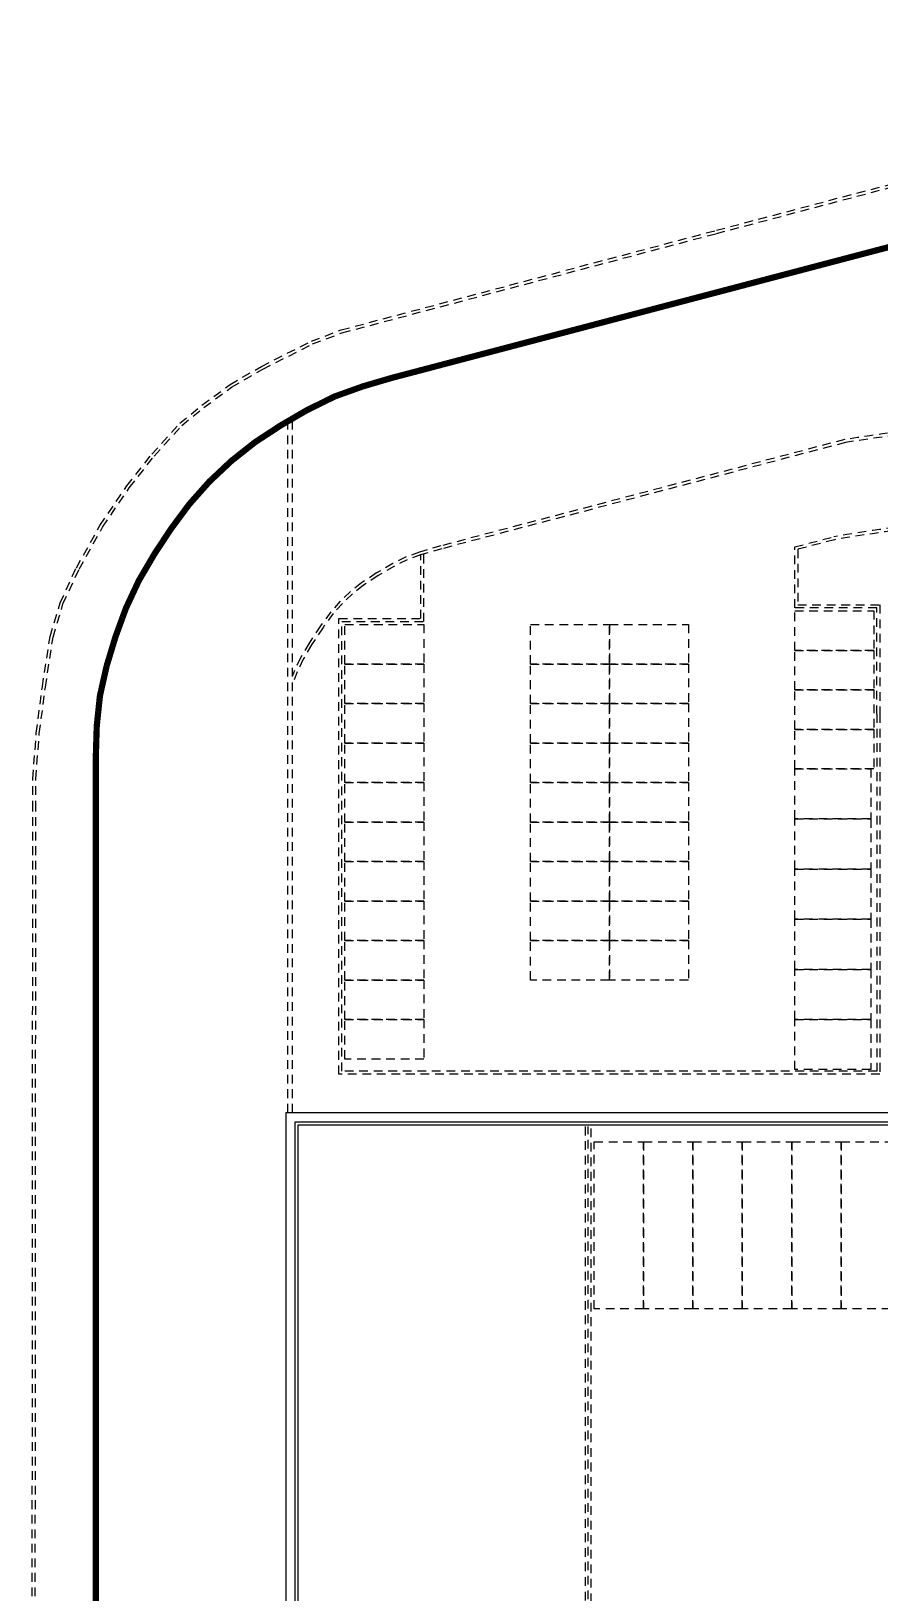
# Model space of a CAD drawing. Header units: millimetres. Extents: x -65167 to 413267, y -17142 to 66587.
# Drawn here: x 392717 to 393812, y 4453 to 6467 of the extents above; entities that cross this region are included whole.
import ezdxf

# ---------------------------------------------------------------- set-up
doc = ezdxf.new("R2010")
doc.units = ezdxf.units.MM
doc.header["$LTSCALE"] = 75
doc.header["$MEASUREMENT"] = 0
doc.linetypes.add('-HID', pattern=[2.5, 1.5, -1])
doc.layers.get('0').update_dxf_attribs({"linetype": 'CONTINUOUS'})
for name, color, linetype in [('ELE2', 3, 'CONTINUOUS'), ('ELE9', 9, 'CONTINUOUS'), ('LAND-2', 4, 'CONTINUOUS'), ('LAND-3', 9, 'CONTINUOUS'), ('트렌치', 9, 'CONTINUOUS')]:
    doc.layers.add(name, color=color, linetype=linetype)

# ---------------------------------------------------------------- blocks, each defined once
blk = doc.blocks.new('weee')
at = {"layer": 'ELE2', "color": 253, "ltscale": 0.1}
for points in [[(-1874.8, 47236.8), (-5072.1, 47236.8), (-5072.1, 48996.4)], [(-1874.8, 47248.5), (-5060.3, 47248.5), (-5060.3, 48996.4), (-5072.1, 48996.4)]]:
    blk.add_lwpolyline(points, dxfattribs=at)
at = {"layer": 'ELE9', "color": 253, "linetype": '-HID', "ltscale": 0.1}
for points in [[(-5463.2, 46910.1), (-5502.9, 46910.1), (-5561.7, 46914.6), (-5621.4, 46922.4), (-5686.2, 46932.3), (-5729.6, 46945.3), (-5775, 46966.3), (-5829.6, 46996.7), (-5880.5, 47031.4), (-5921.6, 47063.7), (-5961.5, 47099.7), (-5984.9, 47128.3), (-6011.3, 47164.5), (-6034.8, 47204.9), (-6067.4, 47269.5), (-6081.8, 47307.7), (-6210.4, 47792), (-6467.2, 48762.2)], [(-5463.1, 46914), (-5502.7, 46914), (-5561.3, 46918.5), (-5620.9, 46926.3), (-5685.4, 46936.2), (-5728.3, 46949), (-5773.2, 46969.8), (-5827.5, 47000.1), (-5878.2, 47034.6), (-5919.1, 47066.7), (-5958.7, 47102.4), (-5981.8, 47130.7), (-6008, 47166.6), (-6031.3, 47206.8), (-6063.8, 47271.1), (-6078.1, 47308.9), (-6206.3, 47792), (-6465.5, 48771)], [(-5586.1, 47998.7), (-5125.5, 47998.7), (-5125.5, 47308.8), (-5705.7, 47308.8), (-5705.7, 47414.7), (-5792.8, 47414.7)], [(-5586.1, 48002.7), (-5121.6, 48002.7), (-5121.6, 47304.9), (-5709.6, 47304.9), (-5709.6, 47410.7), (-5791.6, 47410.7)], [(-5940.4, 47957.4), (-5803.3, 47436.6), (-5795.2, 47409.1), (-5788.9, 47391.6), (-5780.6, 47374.7), (-5768.3, 47353.6), (-5755.6, 47334.3), (-5744.3, 47319.9), (-5731.8, 47306.7), (-5718.3, 47294.7), (-5700.3, 47281.3), (-5677.8, 47266.5), (-5658.9, 47255.4), (-5642.3, 47247.6), (-5635.4, 47245.1)], [(-5936.6, 47958.4), (-5799.5, 47437.7), (-5791.5, 47410.3), (-5785.3, 47393.1), (-5777.2, 47376.6), (-5764.9, 47355.7), (-5752.4, 47336.5), (-5741.4, 47322.5), (-5729.1, 47309.5), (-5715.8, 47297.7), (-5698, 47284.5), (-5675.7, 47269.8), (-5657, 47258.9), (-5640.8, 47251.2), (-5624.1, 47245.1)], [(-5072.1, 47245.1), (-5966.9, 47245.1)], [(-5072.1, 47239.2), (-5963.5, 47239.2)]]:
    blk.add_lwpolyline(points, dxfattribs=at)
for points in [[(-5940.4, 47957.6, -0.017012), (-5971.9, 48217.7, -0.017012)], [(-5936.6, 47958.4, -0.016514), (-5967.3, 48210.6, -0.016514)], [(-5586.1, 47998.7), (-5723.3, 47998.7), (-5723.3, 47892.9), (-5801.8, 47892.9), (-5815.1, 47943.3, -0.009125), (-5834.8, 48078.1, -0.009125)], [(-5830.4, 48075.3, 0.008891), (-5811.2, 47944.2), (-5798.8, 47896.8), (-5727.2, 47896.8), (-5727.2, 48002.7), (-5586.1, 48002.7)]]:
    blk.add_lwpolyline(points, format="xyb", dxfattribs=at)
for points in [[(-5034.4, 47952.7), (-5034.4, 48016.4), (-4818.8, 48016.4), (-4818.8, 47952.7)], [(-5719.4, 47994.8), (-5668.4, 47994.8), (-5668.4, 47892.9), (-5719.4, 47892.9)], [(-5668.4, 47994.8), (-5617.5, 47994.8), (-5617.5, 47892.9), (-5668.4, 47892.9)], [(-5617.5, 47994.8), (-5566.5, 47994.8), (-5566.5, 47892.9), (-5617.5, 47892.9)], [(-5566.5, 47994.8), (-5515.5, 47994.8), (-5515.5, 47892.9), (-5566.5, 47892.9)], [(-5515.5, 47990.9), (-5450.9, 47990.9), (-5450.9, 47892.9), (-5515.5, 47892.9)], [(-5450.9, 47990.9), (-5386.2, 47990.9), (-5386.2, 47892.9), (-5450.9, 47892.9)], [(-5386.2, 47990.9), (-5321.5, 47990.9), (-5321.5, 47892.9), (-5386.2, 47892.9)], [(-5321.5, 47990.9), (-5256.8, 47990.9), (-5256.8, 47892.9), (-5321.5, 47892.9)], [(-5256.8, 47990.9), (-5192.1, 47990.9), (-5192.1, 47892.9), (-5256.8, 47892.9)], [(-5192.1, 47990.9), (-5127.5, 47990.9), (-5127.5, 47892.9), (-5192.1, 47892.9)], [(-5034.4, 47889), (-5034.4, 47952.7), (-4818.8, 47952.7), (-4818.8, 47889)], [(-5034.4, 47825.3), (-5034.4, 47889), (-4818.8, 47889), (-4818.8, 47825.3)], [(-5034.4, 47761.6), (-5034.4, 47825.3), (-4818.8, 47825.3), (-4818.8, 47761.6)], [(-5701.7, 47755.7), (-5650.8, 47755.7), (-5650.8, 47653.8), (-5701.7, 47653.8)], [(-5650.8, 47755.7), (-5599.8, 47755.7), (-5599.8, 47653.8), (-5650.8, 47653.8)], [(-5599.8, 47755.7), (-5548.9, 47755.7), (-5548.9, 47653.8), (-5599.8, 47653.8)], [(-5548.9, 47755.7), (-5497.9, 47755.7), (-5497.9, 47653.8), (-5548.9, 47653.8)], [(-5497.9, 47755.7), (-5446.9, 47755.7), (-5446.9, 47653.8), (-5497.9, 47653.8)], [(-5446.9, 47755.7), (-5396, 47755.7), (-5396, 47653.8), (-5446.9, 47653.8)], [(-5396, 47755.7), (-5345, 47755.7), (-5345, 47653.8), (-5396, 47653.8)], [(-5345, 47755.7), (-5294.1, 47755.7), (-5294.1, 47653.8), (-5345, 47653.8)], [(-5294.1, 47755.7), (-5243.1, 47755.7), (-5243.1, 47653.8), (-5294.1, 47653.8)], [(-5034.4, 47697.9), (-5034.4, 47761.6), (-4818.8, 47761.6), (-4818.8, 47697.9)], [(-5034.4, 47634.2), (-5034.4, 47697.9), (-4818.8, 47697.9), (-4818.8, 47634.2)], [(-5701.7, 47653.8), (-5650.8, 47653.8), (-5650.8, 47551.9), (-5701.7, 47551.9)], [(-5650.8, 47653.8), (-5599.8, 47653.8), (-5599.8, 47551.9), (-5650.8, 47551.9)], [(-5599.8, 47653.8), (-5548.9, 47653.8), (-5548.9, 47551.9), (-5599.8, 47551.9)], [(-5548.9, 47653.8), (-5497.9, 47653.8), (-5497.9, 47551.9), (-5548.9, 47551.9)], [(-5497.9, 47653.8), (-5446.9, 47653.8), (-5446.9, 47551.9), (-5497.9, 47551.9)], [(-5446.9, 47653.8), (-5396, 47653.8), (-5396, 47551.9), (-5446.9, 47551.9)], [(-5396, 47653.8), (-5345, 47653.8), (-5345, 47551.9), (-5396, 47551.9)], [(-5345, 47653.8), (-5294.1, 47653.8), (-5294.1, 47551.9), (-5345, 47551.9)], [(-5294.1, 47653.8), (-5243.1, 47653.8), (-5243.1, 47551.9), (-5294.1, 47551.9)], [(-5701.7, 47414.7), (-5650.8, 47414.7), (-5650.8, 47312.7), (-5701.7, 47312.7)], [(-5650.8, 47414.7), (-5599.8, 47414.7), (-5599.8, 47312.7), (-5650.8, 47312.7)], [(-5599.8, 47414.7), (-5548.9, 47414.7), (-5548.9, 47312.7), (-5599.8, 47312.7)], [(-5548.9, 47414.7), (-5497.9, 47414.7), (-5497.9, 47312.7), (-5548.9, 47312.7)], [(-5497.9, 47414.7), (-5446.9, 47414.7), (-5446.9, 47312.7), (-5497.9, 47312.7)], [(-5446.9, 47414.7), (-5396, 47414.7), (-5396, 47312.7), (-5446.9, 47312.7)], [(-5396, 47414.7), (-5345, 47414.7), (-5345, 47312.7), (-5396, 47312.7)], [(-5345, 47414.7), (-5294.1, 47414.7), (-5294.1, 47312.7), (-5345, 47312.7)], [(-5294.1, 47414.7), (-5243.1, 47414.7), (-5243.1, 47312.7), (-5294.1, 47312.7)], [(-5243.1, 47414.7), (-5192.1, 47414.7), (-5192.1, 47312.7), (-5243.1, 47312.7)], [(-5192.1, 47414.7), (-5141.2, 47414.7), (-5141.2, 47312.7), (-5192.1, 47312.7)]]:
    blk.add_lwpolyline(points, close=True, dxfattribs=at)
at = {"layer": 'LAND-2', "color": 253, "linetype": '-HID', "ltscale": 0.1}
for points in [[(-5054, 47622.4), (-2329.6, 47622.4), (-2329.6, 47303.9), (-1914, 47303.9), (-1914, 47622.4), (-1663.2, 47622.4), (-1663.2, 48459.3), (-1688.2, 48459.3)], [(-2325.6, 47626.3), (-5054, 47626.3)]]:
    blk.add_lwpolyline(points, dxfattribs=at)
at = {"layer": 'LAND-3', "color": 253, "ltscale": 0.1, "const_width": 8}
blk.add_lwpolyline([(-6453.7, 49020.9), (-6020.1, 47373.6), (-6009.1, 47336.1), (-5996, 47299.5), (-5978.1, 47263.3), (-5958.6, 47229.8), (-5937, 47196.8), (-5912.8, 47166.2), (-5886, 47137.7), (-5856.8, 47111.8), (-5825.4, 47088.5), (-5792.3, 47066.7), (-5758.5, 47046.9), (-5723, 47030.3), (-5686.1, 47016.8), (-5648.5, 47005.4), (-5609.9, 46996.7), (-5571, 46992.6), (-5531.9, 46991.4), (-1444.9, 46991.4)], dxfattribs=at)
at = {"layer": 'LAND-3', "color": 253, "linetype": '-HID', "ltscale": 0.1}
for points in [[(-2394.7, 47236.8), (-2394.2, 47143.3, -0.414214), (-2629.4, 46908.1), (-5463.2, 46910.1)], [(-2398.6, 47236.8), (-2398.2, 47143.3, -0.414214), (-2629.4, 46912), (-5463.2, 46914)]]:
    blk.add_lwpolyline(points, format="xyb", dxfattribs=at)
at = {"layer": '트렌치', "color": 253, "ltscale": 0.1}
blk.add_lwpolyline([(-1821.9, 49172.8), (-1821.9, 49094.4), (-1761.2, 49094.4), (-1761.2, 49059.1), (-1611.7, 49059.1), (-1611.7, 47496), (-1761.2, 47496), (-1761.2, 47460.7), (-1821.9, 47460.7), (-1821.9, 47386.2), (-1878.8, 47386.2), (-1878.8, 47252.5), (-5056.4, 47252.5), (-5056.4, 48992.5)], dxfattribs=at)
at = {"layer": '트렌치', "color": 253, "linetype": '-HID', "ltscale": 0.1}
blk.add_lwpolyline([(-1700.9, 48451.5), (-1671, 48451.5), (-1671, 47630.3), (-1921.9, 47630.3), (-1921.9, 47311.8), (-2321.7, 47311.8), (-2321.7, 47630.3), (-5054, 47630.3)], dxfattribs=at)

msp = doc.modelspace()

# ---------------------------------------------------------------- block references
at = {"rotation": 270}
msp.add_blockref('weee', (345809.4, 0), dxfattribs=at)

doc.saveas('drawing.dxf')
